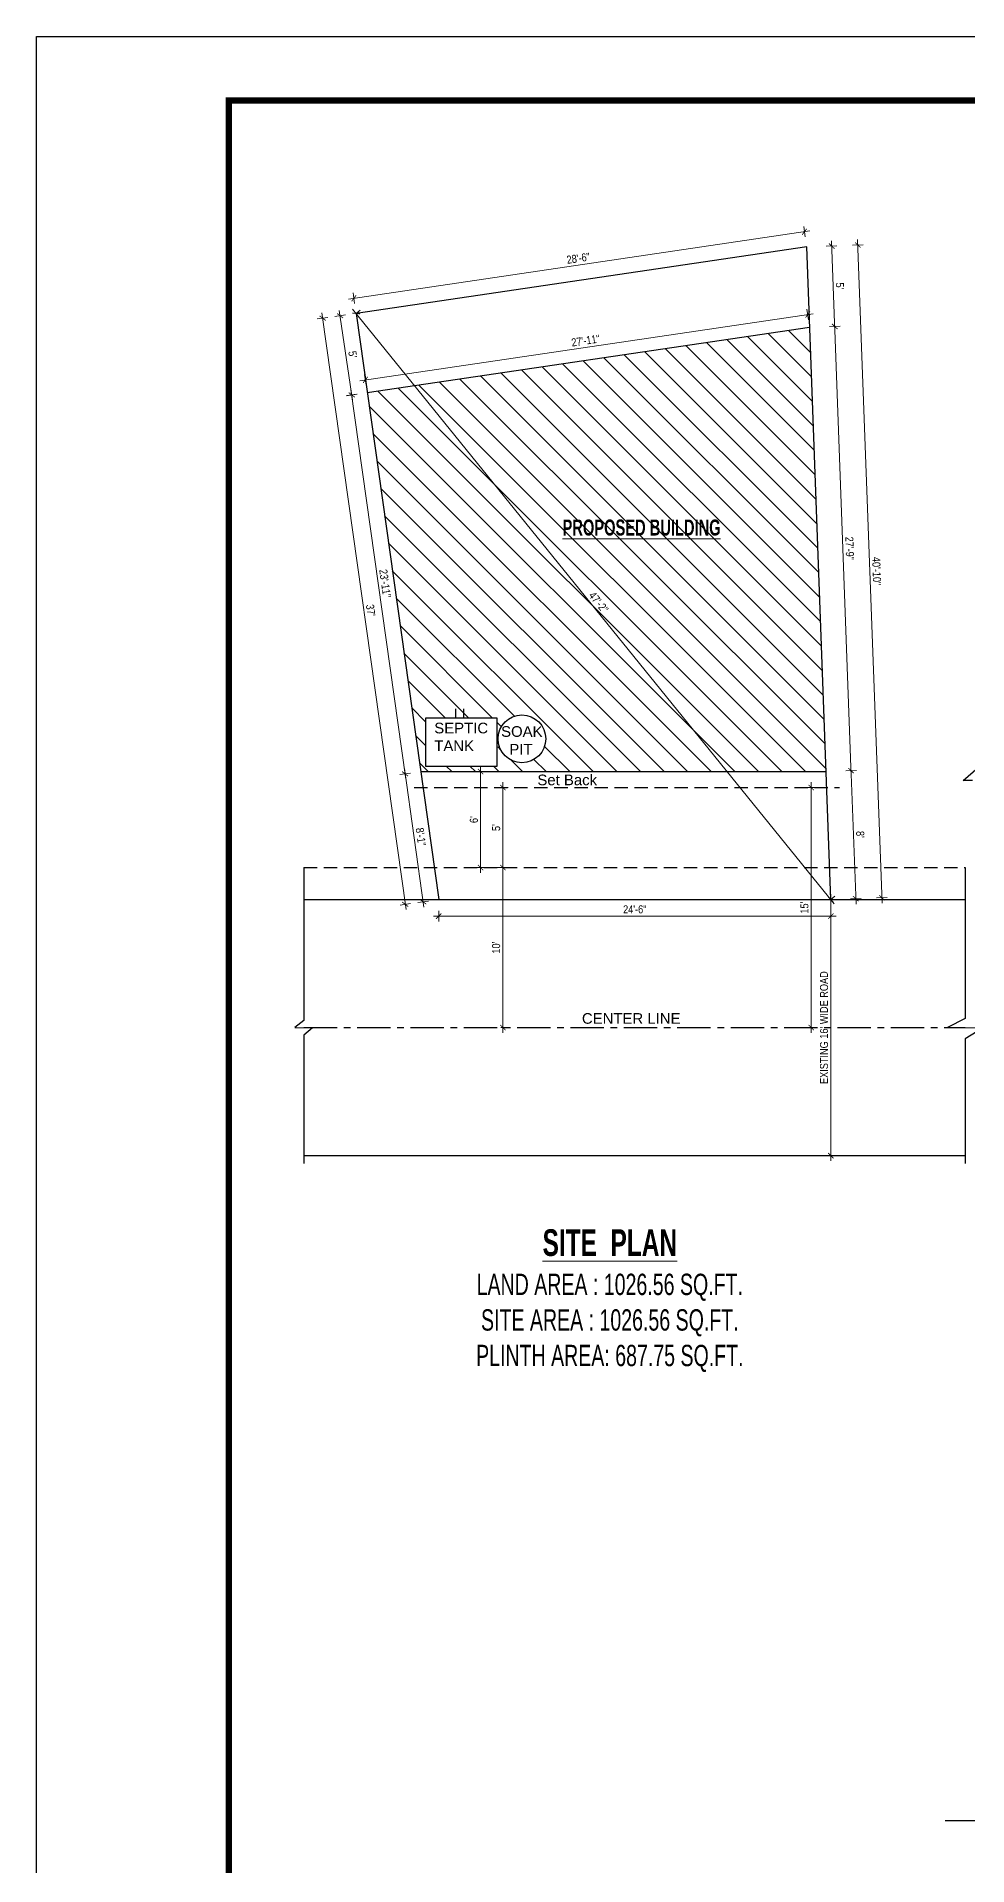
# Model space of a CAD drawing. Header units: inches. Extents: x -5000150 to -4996975, y -3262045 to -3259800.
# Drawn here: x -5000150 to -4999452, y -3261171 to -3259800 of the extents above; entities that cross this region are included whole.
import ezdxf

# ---------------------------------------------------------------- set-up
doc = ezdxf.new("R2010")
doc.units = ezdxf.units.IN
doc.header["$LTSCALE"] = 2
doc.header["$MEASUREMENT"] = 0
doc.header["$PDMODE"] = 34
doc.linetypes.add('CENTER', pattern=[2, 1.25, -0.25, 0.25, -0.25])
doc.linetypes.add('HIDDEN', pattern=[0.375, 0.25, -0.125])
doc.layers.get('0').update_dxf_attribs({"linetype": 'CONTINUOUS'})
doc.layers.get('DEFPOINTS').update_dxf_attribs({"color": 141, "linetype": 'CONTINUOUS'})
doc.layers.add('A-Hatch', color=7, linetype='CONTINUOUS')
doc.layers.add('furniture', color=31, linetype='CONTINUOUS')
for name, color, linetype, lineweight in [('DIM 1-100', 4, 'CONTINUOUS', 13), ('TEXT', 181, 'CONTINUOUS', 25), ('Text-100.w', 254, 'CONTINUOUS', 9), ('TEXTLAYER', 7, 'CONTINUOUS', 18), ('Toilet', 7, 'CONTINUOUS', 25)]:
    doc.layers.add(name, color=color, linetype=linetype, lineweight=lineweight)
doc.styles.add('Arial', font='arial.ttf', dxfattribs={"width": 0.8, "height": 12})
doc.styles.get("Standard").update_dxf_attribs({"font": 'ARIALN.TTF'})
doc.dimstyles.new('1 by 96', dxfattribs={"dimtxt": 6, "dimasz": 4, "dimexe": 4, "dimexo": 4, "dimgap": 2, "dimtad": 1, "dimdec": 0, "dimzin": 0, "dimdsep": 46, "dimlunit": 4, "dimtxsty": 'Standard', "dimblk": 'ARCHTICK', "dimcen": 0, "dimdle": 4, "dimadec": 0, "dimazin": 0, "dimtfac": 1, "dimtdec": 0, "dimtix": 1, "dimtofl": 0, "dimtmove": 1, "dimatfit": 3, "dimldrblk": 'ARCHTICK', "dimfxl": 4, "dimfxlon": 1, "dimtolj": 1, "dimtzin": 0, "dimlwd": -1, "dimlwe": -1, "dimarcsym": 0})

# ---------------------------------------------------------------- blocks, each defined once
blk = doc.blocks.new('_ArchTick')
at = {"color": 0, "linetype": 'ByBlock', "const_width": 0.15}
blk.add_lwpolyline([(-0.5, -0.5), (0.5, 0.5)], dxfattribs=at)
blk = doc.blocks.new('*D1744')
at = {"layer": 'DEFPOINTS', "color": 0, "ltscale": 0.5, "transparency": 16777216}
for p in [(-4999790.7, -3259989.8), (-4999922.2, -3260009.2), (-4999782, -3260049.2)]:
    blk.add_point(p, dxfattribs=at)
at = {"layer": 'DIM 1-100', "color": 0, "ltscale": 0.5, "transparency": 16777216}
for p, q in [((-4999918.2, -3260008.6), (-4999926.1, -3260009.8)), ((-4999912.8, -3260072.5), (-4999922.8, -3260005.3)), ((-4999909.5, -3260068), (-4999917.4, -3260069.2))]:
    blk.add_line(p, q, dxfattribs=at)
at = {"layer": 'DIM 1-100', "color": 0, "ltscale": 0.5, "transparency": 16777216, "xscale": 4, "yscale": 4, "zscale": 4}
for p, rotation in [((-4999922.2, -3260009.2), 98.40388065627104), ((-4999913.4, -3260068.6), 278.403880656271)]:
    blk.add_blockref('_ArchTick', p, dxfattribs=dict(at, rotation=rotation))
at = {"layer": 'DIM 1-100', "color": 0, "ltscale": 0.5, "transparency": 16777216, "insert": (-4999912.8, -3260038.2), "char_height": 6, "attachment_point": 5, "rotation": 278.4039}
blk.add_mtext("\\A1;5'", dxfattribs=at)
blk = doc.blocks.new('*D1745')
at = {"layer": 'DEFPOINTS', "color": 0, "ltscale": 0.5, "transparency": 16777216}
for p in [(-4999805.8, -3260363.1), (-4999811.8, -3260423.1), (-4999800.1, -3260423.1)]:
    blk.add_point(p, dxfattribs=at)
at = {"layer": 'DIM 1-100', "color": 0, "ltscale": 0.5, "transparency": 16777216}
for p, q in [((-4999800.1, -3260359.1), (-4999800.1, -3260427.1)), ((-4999801.8, -3260363.1), (-4999796.1, -3260363.1)), ((-4999804.1, -3260423.1), (-4999796.1, -3260423.1))]:
    blk.add_line(p, q, dxfattribs=at)
at = {"layer": 'DIM 1-100', "color": 0, "ltscale": 0.5, "transparency": 16777216, "xscale": 4, "yscale": 4, "zscale": 4}
for p, rotation in [((-4999800.1, -3260363.1), 90), ((-4999800.1, -3260423.1), 270)]:
    blk.add_blockref('_ArchTick', p, dxfattribs=dict(at, rotation=rotation))
at = {"layer": 'DIM 1-100', "color": 0, "ltscale": 0.5, "transparency": 16777216, "insert": (-4999805.2, -3260393.1), "char_height": 6, "attachment_point": 5, "rotation": 90}
blk.add_mtext("\\A1;5'", dxfattribs=at)
blk = doc.blocks.new('*D1746')
at = {"layer": 'DEFPOINTS', "color": 0, "ltscale": 0.5, "transparency": 16777216}
for p in [(-4999554.3, -3260447.1), (-4999554.3, -3260639.1), (-4999554.3, -3260639.1)]:
    blk.add_point(p, dxfattribs=at)
at = {"layer": 'DIM 1-100', "color": 0, "ltscale": 0.5, "transparency": 16777216}
for p, q in [((-4999554.3, -3260443.1), (-4999554.3, -3260643.1)), ((-4999554.3, -3260447.1), (-4999558.3, -3260447.1)), ((-4999554.3, -3260639.1), (-4999558.3, -3260639.1))]:
    blk.add_line(p, q, dxfattribs=at)
at = {"layer": 'DIM 1-100', "color": 0, "ltscale": 0.5, "transparency": 16777216, "xscale": 4, "yscale": 4, "zscale": 4}
for p, rotation in [((-4999554.3, -3260447.1), 90), ((-4999554.3, -3260639.1), 270)]:
    blk.add_blockref('_ArchTick', p, dxfattribs=dict(at, rotation=rotation))
at = {"layer": 'DIM 1-100', "color": 0, "ltscale": 0.5, "transparency": 16777216, "insert": (-4999559.4, -3260543.1), "char_height": 6, "attachment_point": 5, "rotation": 90}
blk.add_mtext("\\A1;EXISTING 16' WIDE ROAD", dxfattribs=at)
blk = doc.blocks.new('*D1747')
at = {"layer": 'DEFPOINTS', "color": 0, "ltscale": 0.5, "transparency": 16777216}
for p in [(-4999910.2, -3260007.5), (-4999873.4, -3260450.6), (-4999848.3, -3260447.1)]:
    blk.add_point(p, dxfattribs=at)
at = {"layer": 'DIM 1-100', "color": 0, "ltscale": 0.5, "transparency": 16777216}
for p, q in [((-4999931.4, -3260010.4), (-4999939.3, -3260011.5)), ((-4999935.9, -3260007), (-4999872.8, -3260454.6)), ((-4999869.4, -3260450.1), (-4999877.3, -3260451.2))]:
    blk.add_line(p, q, dxfattribs=at)
at = {"layer": 'DIM 1-100', "color": 0, "ltscale": 0.5, "transparency": 16777216, "xscale": 4, "yscale": 4, "zscale": 4}
for p, rotation in [((-4999935.3, -3260011), 98.01894551891075), ((-4999873.4, -3260450.6), 278.0189455189108)]:
    blk.add_blockref('_ArchTick', p, dxfattribs=dict(at, rotation=rotation))
at = {"layer": 'DIM 1-100', "color": 0, "ltscale": 0.5, "transparency": 16777216, "insert": (-4999899.3, -3260230.1), "char_height": 6, "attachment_point": 5, "rotation": 278.0189}
blk.add_mtext("\\A1;37'", dxfattribs=at)
blk = doc.blocks.new('*D1748')
at = {"layer": 'DEFPOINTS', "color": 0, "ltscale": 0.5, "transparency": 16777216}
for p in [(-4999572.4, -3259957.5), (-4999911.9, -3259996.1), (-4999910.2, -3260007.5)]:
    blk.add_point(p, dxfattribs=at)
at = {"layer": 'DIM 1-100', "color": 0, "ltscale": 0.5, "transparency": 16777216}
for p, q in [((-4999570.1, -3259945.6), (-4999915.9, -3259996.7)), ((-4999573.5, -3259950.1), (-4999574.6, -3259942.2)), ((-4999911.3, -3260000), (-4999912.5, -3259992.1))]:
    blk.add_line(p, q, dxfattribs=at)
at = {"layer": 'DIM 1-100', "color": 0, "ltscale": 0.5, "transparency": 16777216, "xscale": 4, "yscale": 4, "zscale": 4}
for p, rotation in [((-4999574.1, -3259946.2), 8.403880655819602), ((-4999911.9, -3259996.1), 188.4038806558196)]:
    blk.add_blockref('_ArchTick', p, dxfattribs=dict(at, rotation=rotation))
at = {"layer": 'DIM 1-100', "color": 0, "ltscale": 0.5, "transparency": 16777216, "insert": (-4999743.7, -3259966.1), "char_height": 6, "attachment_point": 5, "rotation": 8.4039}
blk.add_mtext('\\A1;28\'-6"', dxfattribs=at)
blk = doc.blocks.new('*D1749')
at = {"layer": 'DEFPOINTS', "color": 0, "ltscale": 0.5, "transparency": 16777216}
for p in [(-4999848.3, -3260447.1), (-4999554.3, -3260447.1), (-4999554.3, -3260459.5)]:
    blk.add_point(p, dxfattribs=at)
at = {"layer": 'DIM 1-100', "color": 0, "ltscale": 0.5, "transparency": 16777216}
for p, q in [((-4999848.3, -3260455.5), (-4999848.3, -3260463.5)), ((-4999554.3, -3260455.5), (-4999554.3, -3260463.5)), ((-4999852.3, -3260459.5), (-4999550.3, -3260459.5))]:
    blk.add_line(p, q, dxfattribs=at)
at = {"layer": 'DIM 1-100', "color": 0, "ltscale": 0.5, "transparency": 16777216, "xscale": 4, "yscale": 4, "zscale": 4, "rotation": 180}
blk.add_blockref('_ArchTick', (-4999848.3, -3260459.5), dxfattribs=at)
at = {"layer": 'DIM 1-100', "color": 0, "ltscale": 0.5, "transparency": 16777216, "xscale": 4, "yscale": 4, "zscale": 4}
blk.add_blockref('_ArchTick', (-4999554.3, -3260459.5), dxfattribs=at)
at = {"layer": 'DIM 1-100', "color": 0, "ltscale": 0.5, "transparency": 16777216, "insert": (-4999701.3, -3260454.4), "char_height": 6, "attachment_point": 5}
blk.add_mtext('\\A1;24\'-6"', dxfattribs=at)
blk = doc.blocks.new('*D1753')
at = {"layer": 'DEFPOINTS', "color": 0, "ltscale": 0.5, "transparency": 16777216}
for p in [(-4999572.4, -3259957.5), (-4999534.1, -3259956.1), (-4999554.3, -3260447.1)]:
    blk.add_point(p, dxfattribs=at)
at = {"layer": 'DIM 1-100', "color": 0, "ltscale": 0.5, "transparency": 16777216}
for p, q in [((-4999538.1, -3259956.3), (-4999530.1, -3259956)), ((-4999515.9, -3260449.7), (-4999534.2, -3259952.1)), ((-4999520, -3260445.8), (-4999512, -3260445.6))]:
    blk.add_line(p, q, dxfattribs=at)
at = {"layer": 'DIM 1-100', "color": 0, "ltscale": 0.5, "transparency": 16777216, "xscale": 4, "yscale": 4, "zscale": 4}
for p, rotation in [((-4999534.1, -3259956.1), 92.11435361988238), ((-4999516, -3260445.7), 272.1143536198824)]:
    blk.add_blockref('_ArchTick', p, dxfattribs=dict(at, rotation=rotation))
at = {"layer": 'DIM 1-100', "color": 0, "ltscale": 0.5, "transparency": 16777216, "insert": (-4999520, -3260200.7), "char_height": 6, "attachment_point": 5, "rotation": 272.1144}
blk.add_mtext('\\A1;40\'-10"', dxfattribs=at)
blk = doc.blocks.new('*D1754')
at = {"layer": 'DEFPOINTS', "color": 0, "ltscale": 0.5, "transparency": 16777216}
for p in [(-4999570.2, -3260017.9), (-4999551.4, -3260017.2), (-4999557.9, -3260351.1)]:
    blk.add_point(p, dxfattribs=at)
at = {"layer": 'DIM 1-100', "color": 0, "ltscale": 0.5, "transparency": 16777216}
for p, q in [((-4999555.4, -3260017.3), (-4999547.4, -3260017)), ((-4999539, -3260354.4), (-4999551.6, -3260013.2)), ((-4999543.1, -3260350.6), (-4999535.1, -3260350.3))]:
    blk.add_line(p, q, dxfattribs=at)
at = {"layer": 'DIM 1-100', "color": 0, "ltscale": 0.5, "transparency": 16777216, "xscale": 4, "yscale": 4, "zscale": 4}
for p, rotation in [((-4999551.4, -3260017.2), 92.11435361988767), ((-4999539.1, -3260350.4), 272.1143536198877)]:
    blk.add_blockref('_ArchTick', p, dxfattribs=dict(at, rotation=rotation))
at = {"layer": 'DIM 1-100', "color": 0, "ltscale": 0.5, "transparency": 16777216, "insert": (-4999540.2, -3260183.6), "char_height": 6, "attachment_point": 5, "rotation": 272.1144}
blk.add_mtext('\\A1;27\'-9"', dxfattribs=at)
blk = doc.blocks.new('*D1755')
at = {"layer": 'DEFPOINTS', "color": 0, "ltscale": 0.5, "transparency": 16777216}
for p in [(-4999901.9, -3260066.9), (-4999873.5, -3260352.8), (-4999861.8, -3260351.1)]:
    blk.add_point(p, dxfattribs=at)
at = {"layer": 'DIM 1-100', "color": 0, "ltscale": 0.5, "transparency": 16777216}
for p, q in [((-4999909.6, -3260068), (-4999917.5, -3260069.1)), ((-4999914.1, -3260064.5), (-4999872.9, -3260356.7)), ((-4999869.5, -3260352.2), (-4999877.4, -3260353.3))]:
    blk.add_line(p, q, dxfattribs=at)
at = {"layer": 'DIM 1-100', "color": 0, "ltscale": 0.5, "transparency": 16777216, "xscale": 4, "yscale": 4, "zscale": 4}
for p, rotation in [((-4999913.5, -3260068.5), 98.01894551889016), ((-4999873.5, -3260352.8), 278.0189455188902)]:
    blk.add_blockref('_ArchTick', p, dxfattribs=dict(at, rotation=rotation))
at = {"layer": 'DIM 1-100', "color": 0, "ltscale": 0.5, "transparency": 16777216, "insert": (-4999888.5, -3260209.9), "char_height": 6, "attachment_point": 5, "rotation": 278.0189}
blk.add_mtext('\\A1;23\'-11"', dxfattribs=at)
blk = doc.blocks.new('*D1756')
at = {"layer": 'DEFPOINTS', "color": 0, "ltscale": 0.5, "transparency": 16777216}
for p in [(-4999861.8, -3260351.1), (-4999859.9, -3260448.8), (-4999848.3, -3260447.1)]:
    blk.add_point(p, dxfattribs=at)
at = {"layer": 'DIM 1-100', "color": 0, "ltscale": 0.5, "transparency": 16777216}
for p, q in [((-4999869.5, -3260352.2), (-4999877.4, -3260353.3)), ((-4999874, -3260348.8), (-4999859.4, -3260452.7)), ((-4999856, -3260448.2), (-4999863.9, -3260449.3))]:
    blk.add_line(p, q, dxfattribs=at)
at = {"layer": 'DIM 1-100', "color": 0, "ltscale": 0.5, "transparency": 16777216, "xscale": 4, "yscale": 4, "zscale": 4}
for p, rotation in [((-4999873.5, -3260352.8), 98.01894551890209), ((-4999859.9, -3260448.8), 278.0189455189021)]:
    blk.add_blockref('_ArchTick', p, dxfattribs=dict(at, rotation=rotation))
at = {"layer": 'DIM 1-100', "color": 0, "ltscale": 0.5, "transparency": 16777216, "insert": (-4999861.7, -3260400), "char_height": 6, "attachment_point": 5, "rotation": 278.0189}
blk.add_mtext('\\A1;8\'-1"', dxfattribs=at)
blk = doc.blocks.new('*D1757')
at = {"layer": 'DEFPOINTS', "color": 0, "ltscale": 0.5, "transparency": 16777216}
for p in [(-4999557.9, -3260351.1), (-4999554.3, -3260447.1), (-4999535.6, -3260446.4)]:
    blk.add_point(p, dxfattribs=at)
at = {"layer": 'DIM 1-100', "color": 0, "ltscale": 0.5, "transparency": 16777216}
for p, q in [((-4999539.3, -3260346.4), (-4999535.4, -3260450.4)), ((-4999543.1, -3260350.6), (-4999535.1, -3260350.3)), ((-4999539.6, -3260446.6), (-4999531.6, -3260446.3))]:
    blk.add_line(p, q, dxfattribs=at)
at = {"layer": 'DIM 1-100', "color": 0, "ltscale": 0.5, "transparency": 16777216, "xscale": 4, "yscale": 4, "zscale": 4}
for p, rotation in [((-4999539.1, -3260350.4), 92.11435361990651), ((-4999535.6, -3260446.4), 272.1143536199065)]:
    blk.add_blockref('_ArchTick', p, dxfattribs=dict(at, rotation=rotation))
at = {"layer": 'DIM 1-100', "color": 0, "ltscale": 0.5, "transparency": 16777216, "insert": (-4999532.3, -3260398.2), "char_height": 6, "attachment_point": 5, "rotation": 272.1144}
blk.add_mtext("\\A1;8'", dxfattribs=at)
blk = doc.blocks.new('*D1750')
at = {"layer": 'DEFPOINTS', "color": 0, "ltscale": 0.5, "transparency": 16777216}
for p in [(-4999572.4, -3259957.5), (-4999553.7, -3259956.9), (-4999570.2, -3260017.9)]:
    blk.add_point(p, dxfattribs=at)
at = {"layer": 'DIM 1-100', "color": 0, "ltscale": 0.5, "transparency": 16777216}
for p, q in [((-4999557.7, -3259957), (-4999549.7, -3259956.7)), ((-4999551.3, -3260021.2), (-4999553.8, -3259952.9)), ((-4999555.4, -3260017.3), (-4999547.4, -3260017))]:
    blk.add_line(p, q, dxfattribs=at)
at = {"layer": 'DIM 1-100', "color": 0, "ltscale": 0.5, "transparency": 16777216, "xscale": 4, "yscale": 4, "zscale": 4}
for p, rotation in [((-4999553.7, -3259956.9), 92.11435361990651), ((-4999551.4, -3260017.2), 272.1143536199065)]:
    blk.add_blockref('_ArchTick', p, dxfattribs=dict(at, rotation=rotation))
at = {"layer": 'DIM 1-100', "color": 0, "ltscale": 0.5, "transparency": 16777216, "insert": (-4999547.5, -3259986.8), "char_height": 6, "attachment_point": 5, "rotation": 272.1144}
blk.add_mtext("\\A1;5'", dxfattribs=at)
blk = doc.blocks.new('*D1751')
at = {"layer": 'DEFPOINTS', "color": 0, "ltscale": 0.5, "transparency": 16777216}
for p in [(-4999570.2, -3260017.9), (-4999903.3, -3260057.3), (-4999901.9, -3260066.9)]:
    blk.add_point(p, dxfattribs=at)
at = {"layer": 'DIM 1-100', "color": 0, "ltscale": 0.5, "transparency": 16777216}
for p, q in [((-4999571, -3260012.2), (-4999572.2, -3260004.3)), ((-4999567.6, -3260007.7), (-4999907.3, -3260057.9)), ((-4999902.7, -3260061.2), (-4999903.9, -3260053.3))]:
    blk.add_line(p, q, dxfattribs=at)
at = {"layer": 'DIM 1-100', "color": 0, "ltscale": 0.5, "transparency": 16777216, "xscale": 4, "yscale": 4, "zscale": 4}
for p, rotation in [((-4999571.6, -3260008.3), 8.403880655919362), ((-4999903.3, -3260057.3), 188.4038806559193)]:
    blk.add_blockref('_ArchTick', p, dxfattribs=dict(at, rotation=rotation))
at = {"layer": 'DIM 1-100', "color": 0, "ltscale": 0.5, "transparency": 16777216, "insert": (-4999738.2, -3260027.8), "char_height": 6, "attachment_point": 5, "rotation": 8.4039}
blk.add_mtext('\\A1;27\'-11"', dxfattribs=at)
blk = doc.blocks.new('*D1760')
at = {"layer": 'DEFPOINTS', "color": 0, "ltscale": 0.5, "transparency": 16777216}
for p in [(-4999910.2, -3260007.5), (-4999910.2, -3260007.5), (-4999554.3, -3260447.1)]:
    blk.add_point(p, dxfattribs=at)
at = {"layer": 'DIM 1-100', "color": 0, "ltscale": 0.5, "transparency": 16777216}
for p, q in [((-4999551.8, -3260450.2), (-4999912.8, -3260004.3)), ((-4999910.2, -3260007.5), (-4999907.1, -3260004.9)), ((-4999554.3, -3260447.1), (-4999551.2, -3260444.6))]:
    blk.add_line(p, q, dxfattribs=at)
at = {"layer": 'DIM 1-100', "color": 0, "ltscale": 0.5, "transparency": 16777216, "xscale": 4, "yscale": 4, "zscale": 4}
for p, rotation in [((-4999910.2, -3260007.5), 128.9929455860294), ((-4999554.3, -3260447.1), 308.9929455860294)]:
    blk.add_blockref('_ArchTick', p, dxfattribs=dict(at, rotation=rotation))
at = {"layer": 'DIM 1-100', "color": 0, "ltscale": 0.5, "transparency": 16777216, "insert": (-4999728.4, -3260224.1), "char_height": 6, "attachment_point": 5, "rotation": 308.9929}
blk.add_mtext('\\A1;47\'-2"', dxfattribs=at)
blk = doc.blocks.new('*D1752')
at = {"layer": 'DEFPOINTS', "color": 0, "ltscale": 0.5, "transparency": 16777216}
for p in [(-4999701.4, -3260363.1), (-4999569, -3260363.1), (-4999701.4, -3260543.1)]:
    blk.add_point(p, dxfattribs=at)
at = {"layer": 'DIM 1-100', "color": 0, "ltscale": 0.5, "transparency": 16777216}
for p, q in [((-4999569, -3260547.1), (-4999569, -3260359.1)), ((-4999573, -3260363.1), (-4999565, -3260363.1)), ((-4999573, -3260543.1), (-4999565, -3260543.1))]:
    blk.add_line(p, q, dxfattribs=at)
at = {"layer": 'DIM 1-100', "color": 0, "ltscale": 0.5, "transparency": 16777216, "xscale": 4, "yscale": 4, "zscale": 4}
for p, rotation in [((-4999569, -3260363.1), 90), ((-4999569, -3260543.1), 270)]:
    blk.add_blockref('_ArchTick', p, dxfattribs=dict(at, rotation=rotation))
at = {"layer": 'DIM 1-100', "color": 0, "ltscale": 0.5, "transparency": 16777216, "insert": (-4999574.1, -3260453.1), "char_height": 6, "attachment_point": 5, "rotation": 90}
blk.add_mtext("\\A1;15'", dxfattribs=at)
blk = doc.blocks.new('*D1758')
at = {"layer": 'DEFPOINTS', "color": 0, "ltscale": 0.5, "transparency": 16777216}
for p in [(-4999811.8, -3260423.1), (-4999805.8, -3260543.1), (-4999800.1, -3260543.1)]:
    blk.add_point(p, dxfattribs=at)
at = {"layer": 'DIM 1-100', "color": 0, "ltscale": 0.5, "transparency": 16777216}
for p, q in [((-4999804.1, -3260423.1), (-4999796.1, -3260423.1)), ((-4999800.1, -3260419.1), (-4999800.1, -3260547.1)), ((-4999801.8, -3260543.1), (-4999796.1, -3260543.1))]:
    blk.add_line(p, q, dxfattribs=at)
at = {"layer": 'DIM 1-100', "color": 0, "ltscale": 0.5, "transparency": 16777216, "xscale": 4, "yscale": 4, "zscale": 4}
for p, rotation in [((-4999800.1, -3260423.1), 90), ((-4999800.1, -3260543.1), 270)]:
    blk.add_blockref('_ArchTick', p, dxfattribs=dict(at, rotation=rotation))
at = {"layer": 'DIM 1-100', "color": 0, "ltscale": 0.5, "transparency": 16777216, "insert": (-4999805.2, -3260483.1), "char_height": 6, "attachment_point": 5, "rotation": 90}
blk.add_mtext("\\A1;10'", dxfattribs=at)
blk = doc.blocks.new('*D1759')
at = {"layer": 'DEFPOINTS', "color": 0, "ltscale": 0.5, "transparency": 16777216}
for p in [(-4999851.7, -3260351.1), (-4999816.9, -3260351.1), (-4999851.7, -3260423.1)]:
    blk.add_point(p, dxfattribs=at)
at = {"layer": 'DIM 1-100', "color": 0, "ltscale": 0.5, "transparency": 16777216}
for p, q in [((-4999816.9, -3260427.1), (-4999816.9, -3260347.1)), ((-4999820.9, -3260351.1), (-4999812.9, -3260351.1)), ((-4999820.9, -3260423.1), (-4999812.9, -3260423.1))]:
    blk.add_line(p, q, dxfattribs=at)
at = {"layer": 'DIM 1-100', "color": 0, "ltscale": 0.5, "transparency": 16777216, "xscale": 4, "yscale": 4, "zscale": 4}
for p, rotation in [((-4999816.9, -3260351.1), 90), ((-4999816.9, -3260423.1), 270)]:
    blk.add_blockref('_ArchTick', p, dxfattribs=dict(at, rotation=rotation))
at = {"layer": 'DIM 1-100', "color": 0, "ltscale": 0.5, "transparency": 16777216, "insert": (-4999821.9, -3260387.1), "char_height": 6, "attachment_point": 5, "rotation": 90}
blk.add_mtext("\\A1;6'", dxfattribs=at)

msp = doc.modelspace()

# ---------------------------------------------------------------- hatches: boundary and pattern name
at = {"layer": 'A-Hatch'}
h = msp.add_hatch(dxfattribs=at)
h.set_pattern_fill('ANSI31', color=256, scale=100, angle=-90)
h.set_pattern_definition([(315, (10611.05, 2171.955), (8.838834765, 8.838834765), [])])
h.paths.add_polyline_path([(-4999570.2, -3260017.9), (-4999901.9, -3260066.9), (-4999861.8, -3260351.1), (-4999557.9, -3260351.1)])
h.paths.add_polyline_path([(-4999768, -3260326.5, -1), (-4999803.7, -3260326.5), (-4999804.5, -3260346.9), (-4999858.1, -3260346.9), (-4999858.1, -3260310.9), (-4999804.5, -3260310.9), (-4999803.7, -3260326.5, -1)], flags=16)
h.paths.add_polyline_path([(-4999739.6, -3260220.2), (-4999726.7, -3260236.1), (-4999717, -3260228.3), (-4999729.9, -3260212.3)], flags=24)
h.paths.add_polyline_path([(-4999804.1, -3260342.9), (-4999769, -3260342.9), (-4999769, -3260313.1), (-4999804.1, -3260313.1)], flags=24)
h.paths.add_polyline_path([(-4999854.1, -3260340.2), (-4999809.8, -3260340.2), (-4999809.8, -3260310.4), (-4999854.1, -3260310.4)], flags=8)
h.paths.add_polyline_path([(-4999758.5, -3260180.6), (-4999634, -3260180.6), (-4999634, -3260155.5), (-4999758.5, -3260155.5)], flags=24)

# ---------------------------------------------------------------- linework, layer by layer
at = {"ltscale": 0.5}
for p, q in [((-4999572.4, -3259957.5), (-4999910.2, -3260007.5)), ((-4999554.3, -3260447.1), (-4999572.4, -3259957.5)), ((-4999910.2, -3260007.5), (-4999848.3, -3260447.1)), ((-4999570.2, -3260017.9), (-4999901.9, -3260066.9)), ((-4999861.8, -3260351.1), (-4999557.9, -3260351.1)), ((-4999949.4, -3260447.1), (-4999453.5, -3260447.1)), ((-4999848.3, -3260447.1), (-4999554.3, -3260447.1)), ((-4999949.4, -3260639.1), (-4999453.5, -3260639.1)), ((-4999438.7, -3261137.9), (-4999468.7, -3261137.9))]:
    msp.add_line(p, q, dxfattribs=at)
msp.add_lwpolyline([(-5000149.7, -3262044.9), (-5000149.7, -3259799.8), (-4996974.9, -3259799.8), (-4996974.9, -3262044.9)], close=True)
at = {"const_width": 4.8}
msp.add_lwpolyline([(-4997022.9, -3261996.9), (-4997022.9, -3259847.8), (-5000005.7, -3259847.8), (-5000005.7, -3261996.9)], close=True, dxfattribs=at)
at = {"linetype": 'Continuous', "ltscale": 0.5}
for points in [[(-4999949.4, -3260423.1), (-4999949.4, -3260537.7), (-4999956.2, -3260543), (-4999942.8, -3260543.2), (-4999949.4, -3260548.7), (-4999949.4, -3260645.1)], [(-4999453.5, -3260423.1), (-4999453.5, -3260536.2), (-4999466.8, -3260543), (-4999440.1, -3260543.2), (-4999453.5, -3260551.5), (-4999453.5, -3260645.1)]]:
    msp.add_lwpolyline(points, dxfattribs=at)
at = {"layer": 'furniture', "ltscale": 7}
for p, q in [((-4999835.4, -3260310.9), (-4999835.4, -3260304.1)), ((-4999829.4, -3260310.9), (-4999829.4, -3260304.1))]:
    msp.add_line(p, q, dxfattribs=at)
msp.add_lwpolyline([(-4999804.5, -3260346.9), (-4999804.5, -3260310.9), (-4999858.1, -3260310.9), (-4999858.1, -3260346.9)], close=True, dxfattribs=at)
msp.add_circle((-4999785.9, -3260326.5), 17.9, dxfattribs=at)
at = {"layer": 'TEXT'}
msp.add_lwpolyline([(-4999448, -3260357.8), (-4999455.2, -3260357.8), (-4999440, -3260344.7), (-4999424.9, -3260357.8)], dxfattribs=at)
at = {"layer": 'Toilet', "linetype": 'HIDDEN', "ltscale": 20}
for p, q in [((-4999866.6, -3260363.1), (-4999547.8, -3260363.1)), ((-4999949.4, -3260423.1), (-4999453.5, -3260423.1))]:
    msp.add_line(p, q, dxfattribs=at)
at = {"layer": 'Toilet', "linetype": 'CENTER', "ltscale": 10}
msp.add_line((-4999949.4, -3260543.1), (-4999453.5, -3260543.1), dxfattribs=at)

# ---------------------------------------------------------------- texts
at = {"layer": 'Text-100.w', "width": 569.102, "attachment_point": 2, "style": 'Arial'}
for s, insert, char_height in [('\\A1;{\\fArial Narrow|b1|i0|c0|p34;\\LPROPOSED BUILDING}', (-4999696.2, -3260162), 12), ('\\A1;{\\fArial Narrow|b1|i0|c0|p34;\\LSITE  PLAN\\P\\fArial Narrow|b0|i0|c0|p34;\\H0.8x;\\lLAND AREA : 1026.56 SQ.FT.\\PSITE AREA : 1026.56 SQ.FT.\\PPLINTH AREA: 687.75 SQ.FT.}', (-4999720, -3260694.3), 20)]:
    msp.add_mtext(s, dxfattribs=dict(at, insert=insert, char_height=char_height))
at = {"layer": 'TEXTLAYER', "ltscale": 5, "char_height": 8, "width": 90.522, "attachment_point": 1}
for s, insert in [('{\\fArial|b0|i0|c0|p34;SEPTIC \\PTANK}', (-4999851.6, -3260314.4)), ('{\\fArial|b0|i0|c0|p34;SOAK \\P  PIT}', (-4999801.5, -3260317)), ('{\\fArial|b0|i0|c0|p34;Set Back}', (-4999774.3, -3260353.3)), ('{\\fArial|b0|i0|c0|p34;CENTER LINE}', (-4999740.9, -3260532.2))]:
    msp.add_mtext(s, dxfattribs=dict(at, insert=insert))

# ---------------------------------------------------------------- dimensions: what is measured, and where the dimension line sits
at = {"layer": 'DIM 1-100', "ltscale": 0.5}
for p1, p2, distance, picture, middle in [((-4999572.3857, -3259957.5418), (-4999910.2492, -3260007.4566), -11.4876, '*D1748', (-4999743.7364, -3259966.1259)), ((-4999554.3, -3260447.1), (-4999572.4, -3259957.5), -38.3, '*D1753', (-4999520, -3260200.7)), ((-4999782, -3260049.2), (-4999790.7, -3259989.8), 132.9, '*D1744', (-4999912.8, -3260038.2)), ((-4999554.3, -3260447.1), (-4999910.2, -3260007.5), 0, '*D1760', (-4999728.4, -3260224.1)), ((-4999570.2, -3260017.9), (-4999901.9, -3260066.9), -9.7, '*D1751', (-4999738.2, -3260027.8)), ((-4999910.2, -3260007.5), (-4999848.3, -3260447.1), -25.3, '*D1747', (-4999899.3, -3260230.1)), ((-4999557.9, -3260351.1), (-4999570.2, -3260017.9), -18.7, '*D1754', (-4999540.2, -3260183.6)), ((-4999901.9, -3260066.9), (-4999861.8, -3260351.1), -11.7, '*D1755', (-4999888.5, -3260209.9))]:
    dim = msp.add_aligned_dim(p1=p1, p2=p2, distance=distance, dimstyle='1 by 96', dxfattribs=at)
    dim.commit()
    dim.dimension.update_dxf_attribs({"geometry": picture, "text_midpoint": middle})
for base, p1, p2, angle, picture, middle in [((-4999553.7, -3259956.9), (-4999570.2, -3260017.9), (-4999572.4, -3259957.5), 272.1144, '*D1750', (-4999547.5, -3259986.8)), ((-4999816.9, -3260351.1), (-4999851.7, -3260423.1), (-4999851.7, -3260351.1), 90, '*D1759', (-4999821.9, -3260387.1)), ((-4999535.6, -3260446.4), (-4999557.9, -3260351.1), (-4999554.3, -3260447.1), 272.1144, '*D1757', (-4999532.3, -3260398.2)), ((-4999859.9, -3260448.8), (-4999861.8, -3260351.1), (-4999848.3, -3260447.1), 98.0189, '*D1756', (-4999861.7, -3260400)), ((-4999800.1, -3260423.1), (-4999805.8, -3260363.1), (-4999811.8, -3260423.1), 90, '*D1745', (-4999805.2, -3260393.1)), ((-4999569, -3260363.1), (-4999701.4, -3260543.1), (-4999701.4, -3260363.1), 90, '*D1752', (-4999574.1, -3260453.1)), ((-4999800.1, -3260543.1), (-4999811.8, -3260423.1), (-4999805.8, -3260543.1), 90, '*D1758', (-4999805.2, -3260483.1))]:
    dim = msp.add_linear_dim(base=base, p1=p1, p2=p2, angle=angle, dimstyle='1 by 96', dxfattribs=at)
    dim.commit()
    dim.dimension.update_dxf_attribs({"geometry": picture, "text_midpoint": middle})
dim = msp.add_linear_dim(base=(-4999554.3, -3260639.1), p1=(-4999554.3, -3260447.1), p2=(-4999554.3, -3260639.1), angle=90, text='EXISTING <> WIDE ROAD', dimstyle='1 by 96', dxfattribs=at)
dim.commit()
dim.dimension.update_dxf_attribs({"geometry": '*D1746', "text_midpoint": (-4999559.4, -3260543.1)})
dim = msp.add_linear_dim(base=(-4999554.3, -3260459.5), p1=(-4999848.3, -3260447.1), p2=(-4999554.3, -3260447.1), dimstyle='1 by 96', dxfattribs=at)
dim.commit()
dim.dimension.update_dxf_attribs({"geometry": '*D1749', "text_midpoint": (-4999701.3, -3260454.4)})

doc.saveas('drawing.dxf')
